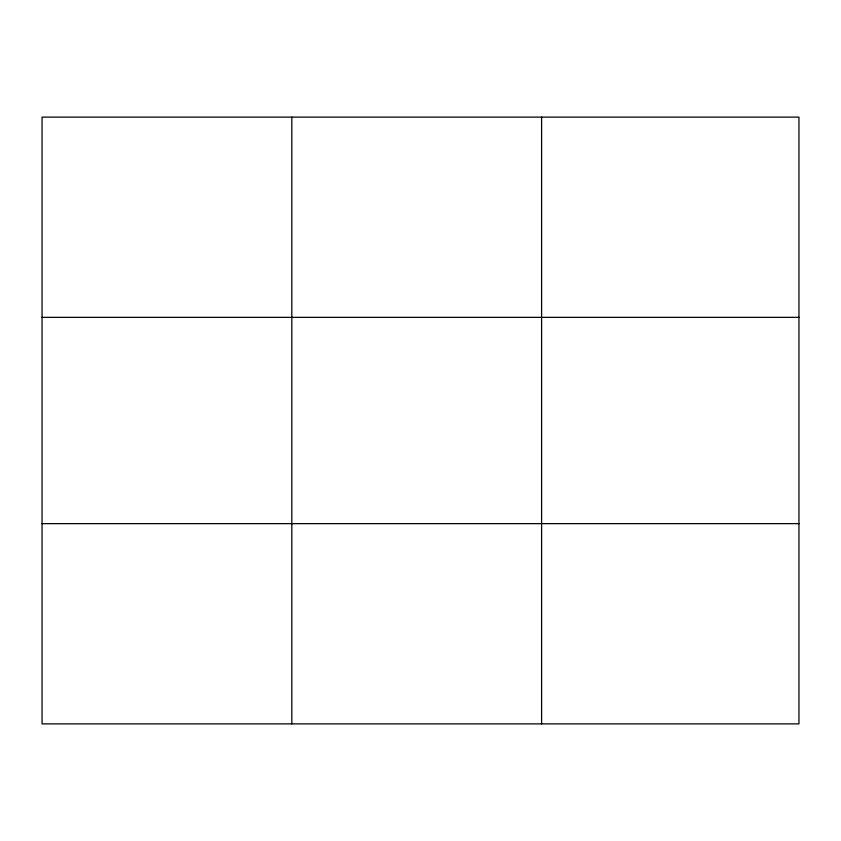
<?xml version="1.0" encoding="UTF-8"?>
<svg xmlns="http://www.w3.org/2000/svg" width="841" height="841" viewBox="0 0 841 841"><rect width="100%" height="100%" fill="white"/><g stroke="black" fill="none" stroke-linecap="round" stroke-linejoin="round"><path stroke-width="1.26" d="M291.827 117.12L291.827 723.88M541.604 117.12L541.604 723.88M798.95 523.649L798.95 723.88L42.05 723.88L42.05 117.12L798.95 117.12L798.95 523.649L42.05 523.649M42.05 317.351L798.95 317.351"/></g></svg>
